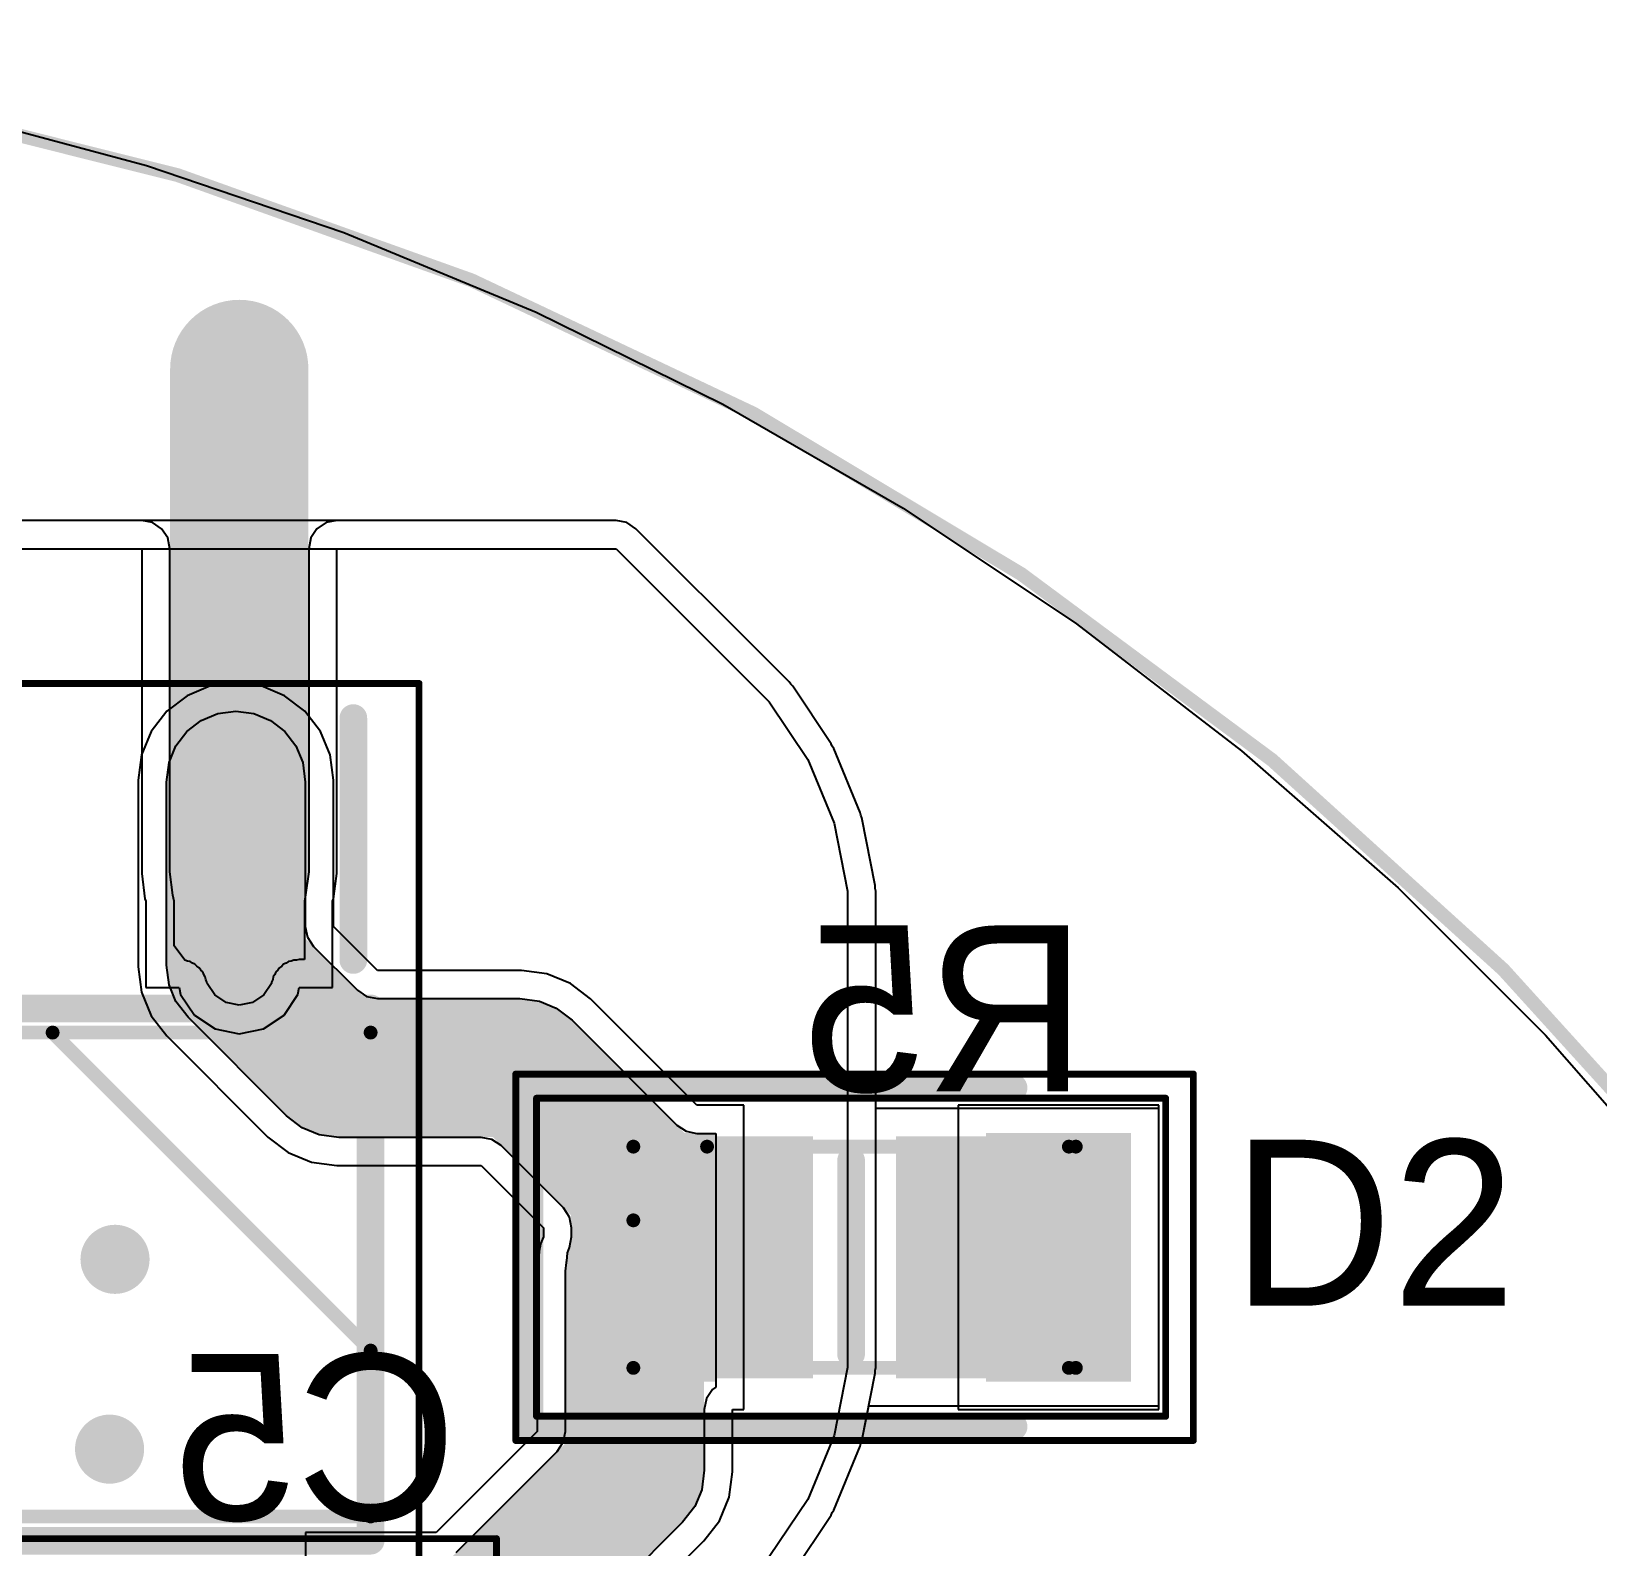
# Model space of a CAD drawing. Header units: millimetres. Extents: x 4.72 to 6.55, y 1.73 to 3.54.
# Drawn here: x 5.8601 to 6.3061, y 3.1115 to 3.543 of the extents above; entities that cross this region are included whole.
import ezdxf

# ---------------------------------------------------------------- set-up
doc = ezdxf.new("R2010")
doc.units = ezdxf.units.MM
doc.header["$MEASUREMENT"] = 0
for name, color, linetype in [('BottomLayer', 5, 'Continuous'), ('BottomOverlay', 54, 'Continuous'), ('BottomPaste', 16, 'Continuous'), ('BottomSolder', 6, 'Continuous'), ('ConnectLayer', 7, 'Continuous'), ('Mechanical1', 6, 'Continuous'), ('Mechanical15', 56, 'Continuous'), ('Mechanical20', 56, 'Continuous'), ('MultiLayer', 9, 'Continuous'), ('TopLayer', 1, 'Continuous'), ('TopOverlay', 2, 'Continuous'), ('TopPaste', 8, 'Continuous'), ('TopSolder', 216, 'Continuous'), ('ViaHoleLayer', 16, 'Continuous')]:
    doc.layers.add(name, color=color, linetype=linetype)

# ---------------------------------------------------------------- blocks, each defined once
blk = doc.blocks.new('SOT230P700X180_4N_19')
at = {"layer": 'Mechanical15', "const_width": 0.00394}
for points in [[(-0.0689, 0.0374), (0.02165, 0.12795)], [(-0.0689, -0.12795), (-0.0689, 0.12795)], [(0.0689, 0.12795), (-0.0689, 0.12795)], [(0.0689, -0.12795), (0.0689, 0.12795)], [(0.0689, -0.12795), (-0.0689, -0.12795)]]:
    blk.add_lwpolyline(points, dxfattribs=at)
at = {"layer": 'Mechanical15', "const_width": 0.00197}
for points in [[(-0.06988, 0.12795, 1), (-0.06791, 0.12795, 1)], [(-0.06988, 0.12795, 1), (-0.06791, 0.12795, 1)], [(0.02067, 0.12795, 1), (0.02264, 0.12795, 1)], [(0.06791, 0.12795, 1), (0.06988, 0.12795, 1)], [(0.06791, 0.12795, 1), (0.06988, 0.12795, 1)], [(-0.06988, 0.0374, 1), (-0.06791, 0.0374, 1)], [(-0.06988, -0.12795, 1), (-0.06791, -0.12795, 1)], [(-0.06988, -0.12795, 1), (-0.06791, -0.12795, 1)], [(0.06791, -0.12795, 1), (0.06988, -0.12795, 1)], [(0.06791, -0.12795, 1), (0.06988, -0.12795, 1)]]:
    blk.add_lwpolyline(points, format="xyb", close=True, dxfattribs=at)
at = {"layer": 'Mechanical20', "const_width": 0.00197}
for points in [[(-0.16831, -0.14173), (-0.16831, 0.14173)], [(0.16831, 0.14173), (-0.16831, 0.14173)], [(0.16831, -0.14173), (0.16831, 0.14173)], [(0.16831, -0.14173), (-0.16831, -0.14173)]]:
    blk.add_lwpolyline(points, dxfattribs=at)
at = {"layer": 'Mechanical20', "const_width": 0.000984}
for points in [[(-0.1688, 0.14173, 1), (-0.16781, 0.14173, 1)], [(-0.1688, 0.14173, 1), (-0.16781, 0.14173, 1)], [(0.16781, 0.14173, 1), (0.1688, 0.14173, 1)], [(0.16781, 0.14173, 1), (0.1688, 0.14173, 1)], [(-0.1688, -0.14173, 1), (-0.16781, -0.14173, 1)], [(-0.1688, -0.14173, 1), (-0.16781, -0.14173, 1)], [(0.16781, -0.14173, 1), (0.1688, -0.14173, 1)], [(0.16781, -0.14173, 1), (0.1688, -0.14173, 1)]]:
    blk.add_lwpolyline(points, format="xyb", close=True, dxfattribs=at)
at = {"layer": 'TopLayer'}
for points in [[(-0.15846, 0.07185), (-0.08957, 0.07185), (-0.15846, 0.10925), (-0.08957, 0.10925)], [(0.15846, -0.06299), (0.15846, 0.06299), (0.08957, -0.06299), (0.08957, 0.06299)], [(-0.15846, -0.0187), (-0.08957, -0.0187), (-0.15846, 0.0187), (-0.08957, 0.0187)], [(-0.15846, -0.10925), (-0.08957, -0.10925), (-0.15846, -0.07185), (-0.08957, -0.07185)]]:
    blk.add_solid(points, dxfattribs=at)
at = {"layer": 'TopOverlay', "const_width": 0.00787}
for points in [[(-0.07579, -0.12795), (-0.07579, 0.12795)], [(0.07579, 0.12795), (-0.07579, 0.12795)], [(0.07579, -0.12795), (0.07579, 0.12795)], [(-0.08957, 0.12303), (-0.15846, 0.12303)], [(0.07579, -0.12795), (-0.07579, -0.12795)]]:
    blk.add_lwpolyline(points, dxfattribs=at)
at = {"layer": 'TopOverlay', "const_width": 0.00394}
for points in [[(-0.07776, 0.12795, 1), (-0.07382, 0.12795, 1)], [(-0.07776, 0.12795, 1), (-0.07382, 0.12795, 1)], [(0.07382, 0.12795, 1), (0.07776, 0.12795, 1)], [(0.07382, 0.12795, 1), (0.07776, 0.12795, 1)], [(-0.16043, 0.12303, 1), (-0.1565, 0.12303, 1)], [(-0.09154, 0.12303, 1), (-0.0876, 0.12303, 1)], [(-0.07776, -0.12795, 1), (-0.07382, -0.12795, 1)], [(-0.07776, -0.12795, 1), (-0.07382, -0.12795, 1)], [(0.07382, -0.12795, 1), (0.07776, -0.12795, 1)], [(0.07382, -0.12795, 1), (0.07776, -0.12795, 1)]]:
    blk.add_lwpolyline(points, format="xyb", close=True, dxfattribs=at)
at = {"layer": 'TopPaste'}
for points in [[(-0.15846, 0.07185), (-0.08957, 0.07185), (-0.15846, 0.10925), (-0.08957, 0.10925)], [(0.15846, -0.06299), (0.15846, 0.06299), (0.08957, -0.06299), (0.08957, 0.06299)], [(-0.15846, -0.0187), (-0.08957, -0.0187), (-0.15846, 0.0187), (-0.08957, 0.0187)], [(-0.15846, -0.10925), (-0.08957, -0.10925), (-0.15846, -0.07185), (-0.08957, -0.07185)]]:
    blk.add_solid(points, dxfattribs=at)
at = {"layer": 'TopSolder'}
for points in [[(-0.15846, 0.07185), (-0.08957, 0.07185), (-0.15846, 0.10925), (-0.08957, 0.10925)], [(0.15846, -0.06299), (0.15846, 0.06299), (0.08957, -0.06299), (0.08957, 0.06299)], [(-0.15846, -0.0187), (-0.08957, -0.0187), (-0.15846, 0.0187), (-0.08957, 0.0187)], [(-0.15846, -0.10925), (-0.08957, -0.10925), (-0.15846, -0.07185), (-0.08957, -0.07185)]]:
    blk.add_solid(points, dxfattribs=at)
blk = doc.blocks.new('RESC3216X60N_B_26')
at = {"layer": 'BottomLayer'}
for points in [[(-0.07972, 0.03543), (-0.07972, -0.03543), (-0.03839, 0.03543), (-0.03839, -0.03543)], [(0.03839, 0.03543), (0.03839, -0.03543), (0.07972, 0.03543), (0.07972, -0.03543)]]:
    blk.add_solid(points, dxfattribs=at)
at = {"layer": 'BottomOverlay', "const_width": 0.00787}
blk.add_lwpolyline([(0, 0.02756), (0, -0.02756)], dxfattribs=at)
at = {"layer": 'BottomOverlay', "const_width": 0.00394}
for points in [[(-0.00197, 0.02756, 1), (0.00197, 0.02756, 1)], [(-0.00197, -0.02756, 1), (0.00197, -0.02756, 1)]]:
    blk.add_lwpolyline(points, format="xyb", close=True, dxfattribs=at)
at = {"layer": 'BottomPaste'}
for points in [[(-0.07972, 0.03543), (-0.07972, -0.03543), (-0.03839, 0.03543), (-0.03839, -0.03543)], [(0.03839, 0.03543), (0.03839, -0.03543), (0.07972, 0.03543), (0.07972, -0.03543)]]:
    blk.add_solid(points, dxfattribs=at)
at = {"layer": 'BottomSolder'}
for points in [[(-0.07972, 0.03543), (-0.07972, -0.03543), (-0.03839, 0.03543), (-0.03839, -0.03543)], [(0.03839, 0.03543), (0.03839, -0.03543), (0.07972, 0.03543), (0.07972, -0.03543)]]:
    blk.add_solid(points, dxfattribs=at)
at = {"layer": 'Mechanical15', "const_width": 0.00394}
for points in [[(0.06201, 0.0315), (-0.06201, 0.0315)], [(-0.06201, 0.0315), (-0.06201, -0.0315)], [(0.06201, 0.0315), (0.06201, -0.0315)], [(0.06201, -0.0315), (-0.06201, -0.0315)]]:
    blk.add_lwpolyline(points, dxfattribs=at)
at = {"layer": 'Mechanical15', "const_width": 0.00197}
for points in [[(-0.06299, 0.0315, 1), (-0.06102, 0.0315, 1)], [(-0.06299, 0.0315, 1), (-0.06102, 0.0315, 1)], [(0.06102, 0.0315, 1), (0.06299, 0.0315, 1)], [(0.06102, 0.0315, 1), (0.06299, 0.0315, 1)], [(-0.06299, -0.0315, 1), (-0.06102, -0.0315, 1)], [(-0.06299, -0.0315, 1), (-0.06102, -0.0315, 1)], [(0.06102, -0.0315, 1), (0.06299, -0.0315, 1)], [(0.06102, -0.0315, 1), (0.06299, -0.0315, 1)]]:
    blk.add_lwpolyline(points, format="xyb", close=True, dxfattribs=at)
at = {"layer": 'Mechanical20', "const_width": 0.00197}
for points in [[(0.08957, 0.04528), (-0.08957, 0.04528)], [(-0.08957, 0.04528), (-0.08957, -0.04528)], [(0.08957, 0.04528), (0.08957, -0.04528)], [(0.08957, -0.04528), (-0.08957, -0.04528)]]:
    blk.add_lwpolyline(points, dxfattribs=at)
at = {"layer": 'Mechanical20', "const_width": 0.000984}
for points in [[(-0.09006, 0.04528, 1), (-0.08907, 0.04528, 1)], [(-0.09006, 0.04528, 1), (-0.08907, 0.04528, 1)], [(0.08907, 0.04528, 1), (0.09006, 0.04528, 1)], [(0.08907, 0.04528, 1), (0.09006, 0.04528, 1)], [(-0.09006, -0.04528, 1), (-0.08907, -0.04528, 1)], [(-0.09006, -0.04528, 1), (-0.08907, -0.04528, 1)], [(0.08907, -0.04528, 1), (0.09006, -0.04528, 1)], [(0.08907, -0.04528, 1), (0.09006, -0.04528, 1)]]:
    blk.add_lwpolyline(points, format="xyb", close=True, dxfattribs=at)
blk = doc.blocks.new('LEDC3216X120NGRN_37')
at = {"layer": 'Mechanical15', "const_width": 0.00394}
for points in [[(-0.06299, 0.01051), (-0.04201, 0.0315)], [(-0.06299, -0.0315), (-0.06299, 0.0315)], [(-0.06299, 0.0315), (0.06299, 0.0315)], [(0.06299, -0.0315), (0.06299, 0.0315)], [(-0.06299, -0.0315), (0.06299, -0.0315)]]:
    blk.add_lwpolyline(points, dxfattribs=at)
at = {"layer": 'Mechanical15', "const_width": 0.00197}
for points in [[(-0.06398, 0.0315, 1), (-0.06201, 0.0315, 1)], [(-0.06398, 0.0315, 1), (-0.06201, 0.0315, 1)], [(-0.04299, 0.0315, 1), (-0.04102, 0.0315, 1)], [(0.06201, 0.0315, 1), (0.06398, 0.0315, 1)], [(0.06201, 0.0315, 1), (0.06398, 0.0315, 1)], [(-0.06398, 0.01051, 1), (-0.06201, 0.01051, 1)], [(-0.06398, -0.0315, 1), (-0.06201, -0.0315, 1)], [(-0.06398, -0.0315, 1), (-0.06201, -0.0315, 1)], [(0.06201, -0.0315, 1), (0.06398, -0.0315, 1)], [(0.06201, -0.0315, 1), (0.06398, -0.0315, 1)]]:
    blk.add_lwpolyline(points, format="xyb", close=True, dxfattribs=at)
at = {"layer": 'Mechanical20', "const_width": 0.00197}
for points in [[(-0.09646, -0.05217), (-0.09646, 0.05217)], [(-0.09646, 0.05217), (0.09646, 0.05217)], [(0.09646, -0.05217), (0.09646, 0.05217)], [(-0.09646, -0.05217), (0.09646, -0.05217)]]:
    blk.add_lwpolyline(points, dxfattribs=at)
at = {"layer": 'Mechanical20', "const_width": 0.000984}
for points in [[(-0.09695, 0.05217, 1), (-0.09596, 0.05217, 1)], [(-0.09695, 0.05217, 1), (-0.09596, 0.05217, 1)], [(0.09596, 0.05217, 1), (0.09695, 0.05217, 1)], [(0.09596, 0.05217, 1), (0.09695, 0.05217, 1)], [(-0.09695, -0.05217, 1), (-0.09596, -0.05217, 1)], [(-0.09695, -0.05217, 1), (-0.09596, -0.05217, 1)], [(0.09596, -0.05217, 1), (0.09695, -0.05217, 1)], [(0.09596, -0.05217, 1), (0.09695, -0.05217, 1)]]:
    blk.add_lwpolyline(points, format="xyb", close=True, dxfattribs=at)
at = {"layer": 'TopLayer'}
for points in [[(-0.01181, -0.03445), (-0.01181, 0.03445), (-0.07874, -0.03445), (-0.07874, 0.03445)], [(0.07874, -0.03445), (0.07874, 0.03445), (0.01181, -0.03445), (0.01181, 0.03445)]]:
    blk.add_solid(points, dxfattribs=at)
at = {"layer": 'TopOverlay', "const_width": 0.00787}
for points in [[(-0.09252, -0.04823), (-0.09252, 0.04823)], [(-0.09252, 0.04823), (0.04528, 0.04823)], [(-0.09252, -0.04823), (0.04528, -0.04823)]]:
    blk.add_lwpolyline(points, dxfattribs=at)
at = {"layer": 'TopOverlay', "const_width": 0.00394}
for points in [[(-0.09449, 0.04823, 1), (-0.09055, 0.04823, 1)], [(-0.09449, 0.04823, 1), (-0.09055, 0.04823, 1)], [(0.04331, 0.04823, 1), (0.04724, 0.04823, 1)], [(-0.09449, -0.04823, 1), (-0.09055, -0.04823, 1)], [(-0.09449, -0.04823, 1), (-0.09055, -0.04823, 1)], [(0.04331, -0.04823, 1), (0.04724, -0.04823, 1)]]:
    blk.add_lwpolyline(points, format="xyb", close=True, dxfattribs=at)
at = {"layer": 'TopPaste'}
for points in [[(-0.01181, -0.03445), (-0.01181, 0.03445), (-0.07874, -0.03445), (-0.07874, 0.03445)], [(0.07874, -0.03445), (0.07874, 0.03445), (0.01181, -0.03445), (0.01181, 0.03445)]]:
    blk.add_solid(points, dxfattribs=at)
at = {"layer": 'TopSolder'}
for points in [[(-0.01181, -0.03445), (-0.01181, 0.03445), (-0.07874, -0.03445), (-0.07874, 0.03445)], [(0.07874, -0.03445), (0.07874, 0.03445), (0.01181, -0.03445), (0.01181, 0.03445)]]:
    blk.add_solid(points, dxfattribs=at)
blk = doc.blocks.new('CAPC3216X170N_B_44')
at = {"layer": 'BottomLayer'}
for points in [[(-0.07618, 0.03681), (-0.07618, -0.03681), (-0.03563, 0.03681), (-0.03563, -0.03681)], [(0.03563, 0.03681), (0.03563, -0.03681), (0.07618, 0.03681), (0.07618, -0.03681)]]:
    blk.add_solid(points, dxfattribs=at)
at = {"layer": 'BottomOverlay', "const_width": 0.00787}
blk.add_lwpolyline([(0, -0.02756), (0, 0.02756)], dxfattribs=at)
at = {"layer": 'BottomOverlay', "const_width": 0.00394}
for points in [[(-0.00197, 0.02756, 1), (0.00197, 0.02756, 1)], [(-0.00197, -0.02756, 1), (0.00197, -0.02756, 1)]]:
    blk.add_lwpolyline(points, format="xyb", close=True, dxfattribs=at)
at = {"layer": 'BottomPaste'}
for points in [[(-0.07618, 0.03681), (-0.07618, -0.03681), (-0.03563, 0.03681), (-0.03563, -0.03681)], [(0.03563, 0.03681), (0.03563, -0.03681), (0.07618, 0.03681), (0.07618, -0.03681)]]:
    blk.add_solid(points, dxfattribs=at)
at = {"layer": 'BottomSolder'}
for points in [[(-0.07618, 0.03681), (-0.07618, -0.03681), (-0.03563, 0.03681), (-0.03563, -0.03681)], [(0.03563, 0.03681), (0.03563, -0.03681), (0.07618, 0.03681), (0.07618, -0.03681)]]:
    blk.add_solid(points, dxfattribs=at)
at = {"layer": 'Mechanical15', "const_width": 0.00394}
for points in [[(-0.06299, 0.0315), (0.06299, 0.0315)], [(-0.06299, -0.0315), (-0.06299, 0.0315)], [(0.06299, -0.0315), (0.06299, 0.0315)], [(-0.06299, -0.0315), (0.06299, -0.0315)]]:
    blk.add_lwpolyline(points, dxfattribs=at)
at = {"layer": 'Mechanical15', "const_width": 0.00197}
for points in [[(-0.06398, 0.0315, 1), (-0.06201, 0.0315, 1)], [(-0.06398, 0.0315, 1), (-0.06201, 0.0315, 1)], [(0.06201, 0.0315, 1), (0.06398, 0.0315, 1)], [(0.06201, 0.0315, 1), (0.06398, 0.0315, 1)], [(-0.06398, -0.0315, 1), (-0.06201, -0.0315, 1)], [(-0.06398, -0.0315, 1), (-0.06201, -0.0315, 1)], [(0.06201, -0.0315, 1), (0.06398, -0.0315, 1)], [(0.06201, -0.0315, 1), (0.06398, -0.0315, 1)]]:
    blk.add_lwpolyline(points, format="xyb", close=True, dxfattribs=at)
at = {"layer": 'Mechanical20', "const_width": 0.00197}
for points in [[(-0.08209, 0.04291), (0.08209, 0.04291)], [(-0.08209, -0.04291), (-0.08209, 0.04291)], [(0.08209, -0.04291), (0.08209, 0.04291)], [(-0.08209, -0.04291), (0.08209, -0.04291)]]:
    blk.add_lwpolyline(points, dxfattribs=at)
at = {"layer": 'Mechanical20', "const_width": 0.000984}
for points in [[(-0.08258, 0.04291, 1), (-0.08159, 0.04291, 1)], [(-0.08258, 0.04291, 1), (-0.08159, 0.04291, 1)], [(0.08159, 0.04291, 1), (0.08258, 0.04291, 1)], [(0.08159, 0.04291, 1), (0.08258, 0.04291, 1)], [(-0.08258, -0.04291, 1), (-0.08159, -0.04291, 1)], [(-0.08258, -0.04291, 1), (-0.08159, -0.04291, 1)], [(0.08159, -0.04291, 1), (0.08258, -0.04291, 1)], [(0.08159, -0.04291, 1), (0.08258, -0.04291, 1)]]:
    blk.add_lwpolyline(points, format="xyb", close=True, dxfattribs=at)

msp = doc.modelspace()

# ---------------------------------------------------------------- linework, layer by layer
at = {"layer": 'BottomLayer'}
for points, const_width in [([(5.91339, 3.42913, 1), (5.92323, 3.42913, 1)], 0.00984), ([(5.90846, 3.32972, 1), (5.92815, 3.32972, 1)], 0.01969), ([(5.91339, 3.32972, 1), (5.92323, 3.32972, 1)], 0.00984), ([(5.90846, 3.27657, 1), (5.92815, 3.27657, 1)], 0.01969), ([(5.90846, 3.27657, 1), (5.92815, 3.27657, 1)], 0.01969), ([(5.90945, 3.27559, 1), (5.92913, 3.27559, 1)], 0.01969), ([(5.90945, 3.27559, 1), (5.92913, 3.27559, 1)], 0.01969), ([(5.91437, 3.27559, 1), (5.92421, 3.27559, 1)], 0.00984), ([(5.93724, 3.2478, 1), (5.95693, 3.2478, 1)], 0.01969), ([(5.93724, 3.2478, 1), (5.95693, 3.2478, 1)], 0.01969), ([(5.98983, 3.2478, 1), (6.00952, 3.2478, 1)], 0.01969), ([(5.98983, 3.2478, 1), (6.00952, 3.2478, 1)], 0.01969), ([(6.02461, 3.21302, 1), (6.04429, 3.21302, 1)], 0.01969), ([(6.02461, 3.21302, 1), (6.04429, 3.21302, 1)], 0.01969), ([(6.02461, 3.1939, 1), (6.04429, 3.1939, 1)], 0.01969), ([(6.02491, 3.19362, 1), (6.0446, 3.19362, 1)], 0.01969), ([(6.02208, 3.1905, 1), (6.04176, 3.1905, 1)], 0.01969), ([(6.02208, 3.1905, 1), (6.04176, 3.1905, 1)], 0.01969), ([(5.87899, 3.19331, 1), (5.88883, 3.19331, 1)], 0.00984), ([(6.14173, 3.1939, 1), (6.15157, 3.1939, 1)], 0.00984), ([(5.87744, 3.13926, 1), (5.88728, 3.13926, 1)], 0.00984), ([(6.02208, 3.13279, 1), (6.04176, 3.13279, 1)], 0.01969), ([(6.02208, 3.13279, 1), (6.04176, 3.13279, 1)], 0.01969)]:
    msp.add_lwpolyline(points, format="xyb", close=True, dxfattribs=dict(at, const_width=const_width))
at = {"layer": 'BottomLayer', "const_width": 0.03937}
for points in [[(5.91831, 3.27657), (5.91831, 3.32972)], [(5.91831, 3.27657), (5.91929, 3.27559)], [(5.91929, 3.27559), (5.94709, 3.2478)], [(5.94709, 3.2478), (5.99968, 3.2478)], [(5.99968, 3.2478), (6.03445, 3.21302)], [(6.03445, 3.1939), (6.03445, 3.21302)], [(6.03192, 3.1905), (6.03476, 3.19362)], [(6.03192, 3.13279), (6.03192, 3.1905)], [(5.97, 3.07087), (6.03192, 3.13279)]]:
    msp.add_lwpolyline(points, dxfattribs=at)
at = {"layer": 'ConnectLayer'}
for p, q in [((5.83565, 3.52012), (5.89292, 3.50478)), ((5.83565, 3.52012), (5.89292, 3.50478)), ((5.89292, 3.50478), (5.94906, 3.48572)), ((5.89292, 3.50478), (5.94906, 3.48572)), ((5.94906, 3.48572), (6.00383, 3.46304)), ((5.94906, 3.48572), (6.00383, 3.46304)), ((6.00383, 3.46304), (6.05701, 3.43681)), ((6.00383, 3.46304), (6.05701, 3.43681)), ((6.05701, 3.43681), (6.10835, 3.40717)), ((6.05701, 3.43681), (6.10835, 3.40717)), ((5.8915, 3.4037), (5.79622, 3.4037)), ((6.02657, 3.4037), (5.79622, 3.4037)), ((5.89457, 3.40309), (5.8915, 3.4037)), ((5.89717, 3.40135), (5.89457, 3.40309)), ((5.94402, 3.40309), (5.94141, 3.40135)), ((5.94709, 3.4037), (5.94402, 3.40309)), ((6.02657, 3.4037), (5.94709, 3.4037)), ((6.02965, 3.40309), (6.02657, 3.4037)), ((6.02965, 3.40309), (6.02657, 3.4037)), ((6.03225, 3.40135), (6.02965, 3.40309)), ((6.03225, 3.40135), (6.02965, 3.40309)), ((6.10835, 3.40717), (6.15764, 3.37423)), ((6.10835, 3.40717), (6.15764, 3.37423)), ((5.89891, 3.39874), (5.89717, 3.40135)), ((5.89952, 3.39567), (5.89891, 3.39874)), ((5.93967, 3.39874), (5.93906, 3.39567)), ((5.94141, 3.40135), (5.93967, 3.39874)), ((6.06891, 3.36469), (6.03225, 3.40135)), ((6.03225, 3.40135), (6.03225, 3.40135)), ((6.06891, 3.36469), (6.03225, 3.40135)), ((6.03225, 3.40135), (6.03225, 3.40135)), ((5.72744, 3.39567), (6.02657, 3.39567)), ((5.76598, 3.39567), (5.8915, 3.39567)), ((5.8915, 3.39567), (5.8915, 3.30315)), ((5.89952, 3.30368), (5.89952, 3.39567)), ((5.93906, 3.39567), (5.93906, 3.30368)), ((5.94709, 3.30315), (5.94709, 3.39567)), ((5.94709, 3.39567), (6.02657, 3.39567)), ((6.02657, 3.39567), (6.06323, 3.35901)), ((6.02657, 3.39567), (6.06323, 3.35901)), ((6.15764, 3.37423), (6.20468, 3.33814)), ((6.15764, 3.37423), (6.20468, 3.33814)), ((6.07587, 3.35773), (6.06891, 3.36469)), ((6.06891, 3.36469), (6.06891, 3.36469)), ((6.07587, 3.35773), (6.06891, 3.36469)), ((6.06891, 3.36469), (6.06891, 3.36469)), ((6.06323, 3.35901), (6.07019, 3.35205)), ((6.06323, 3.35901), (6.07019, 3.35205)), ((5.91111, 3.35657), (5.90441, 3.3538)), ((5.91831, 3.35752), (5.91111, 3.35657)), ((5.9255, 3.35657), (5.91831, 3.35752)), ((5.93221, 3.3538), (5.9255, 3.35657)), ((6.07631, 3.35707), (6.07587, 3.35773)), ((6.07631, 3.35707), (6.07587, 3.35773)), ((6.07687, 3.35651), (6.07631, 3.35707)), ((6.07687, 3.35651), (6.07631, 3.35707)), ((6.08781, 3.34013), (6.07687, 3.35651)), ((6.08781, 3.34013), (6.07687, 3.35651)), ((5.90441, 3.3538), (5.89865, 3.34938)), ((5.93796, 3.34938), (5.93221, 3.3538)), ((6.07019, 3.35205), (6.08114, 3.33567)), ((6.07019, 3.35205), (6.08114, 3.33567)), ((5.89865, 3.34938), (5.89423, 3.34362)), ((5.90438, 3.34365), (5.90846, 3.34678)), ((5.90846, 3.34678), (5.91321, 3.34875)), ((5.91321, 3.34875), (5.91831, 3.34942)), ((5.91831, 3.34942), (5.92341, 3.34875)), ((5.92341, 3.34875), (5.92816, 3.34678)), ((5.92816, 3.34678), (5.93224, 3.34365)), ((5.94238, 3.34362), (5.93796, 3.34938)), ((5.89423, 3.34362), (5.89146, 3.33692)), ((5.90125, 3.33957), (5.90438, 3.34365)), ((5.93224, 3.34365), (5.93537, 3.33957)), ((5.94516, 3.33692), (5.94238, 3.34362)), ((5.89146, 3.33692), (5.89051, 3.32972)), ((5.89928, 3.33482), (5.90125, 3.33957)), ((5.93537, 3.33957), (5.93734, 3.33482)), ((5.9461, 3.32972), (5.94516, 3.33692)), ((6.08812, 3.3394), (6.08781, 3.34013)), ((6.08812, 3.3394), (6.08781, 3.34013)), ((6.08856, 3.33874), (6.08812, 3.3394)), ((6.08856, 3.33874), (6.08812, 3.3394)), ((6.09609, 3.32054), (6.08856, 3.33874)), ((6.09609, 3.32054), (6.08856, 3.33874)), ((6.20468, 3.33814), (6.24925, 3.29905)), ((6.20468, 3.33814), (6.24925, 3.29905)), ((5.89854, 3.3292), (5.89928, 3.33482)), ((5.93734, 3.33482), (5.93808, 3.3292)), ((6.08114, 3.33567), (6.08868, 3.31747)), ((6.08114, 3.33567), (6.08868, 3.31747)), ((5.89051, 3.32972), (5.89051, 3.27657)), ((5.89854, 3.2771), (5.89854, 3.3292)), ((5.93808, 3.3292), (5.93808, 3.28809)), ((5.9461, 3.28809), (5.9461, 3.32972)), ((6.09625, 3.31977), (6.09609, 3.32054)), ((6.09625, 3.31977), (6.09609, 3.32054)), ((6.09655, 3.31904), (6.09625, 3.31977)), ((6.09655, 3.31904), (6.09625, 3.31977)), ((6.10039, 3.29972), (6.09655, 3.31904)), ((6.10039, 3.29972), (6.09655, 3.31904)), ((6.08868, 3.31747), (6.09252, 3.29815)), ((6.08868, 3.31747), (6.09252, 3.29815)), ((5.8915, 3.30315), (5.89244, 3.29596)), ((5.9004, 3.29704), (5.89952, 3.30368)), ((5.93906, 3.30368), (5.93819, 3.29706)), ((5.94614, 3.29596), (5.94709, 3.30315)), ((5.89244, 3.29596), (5.89272, 3.29529)), ((5.90074, 3.29529), (5.9004, 3.29704)), ((5.93819, 3.29706), (5.93784, 3.29529)), ((5.94587, 3.29529), (5.94614, 3.29596)), ((6.09252, 3.29815), (6.09252, 3.2883)), ((6.09252, 3.29815), (6.09252, 3.2883)), ((6.10039, 3.29893), (6.10039, 3.29972)), ((6.10039, 3.29893), (6.10039, 3.29972)), ((6.10055, 3.29815), (6.10039, 3.29893)), ((6.10055, 3.29815), (6.10039, 3.29893)), ((6.10055, 3.23622), (6.10055, 3.29815)), ((6.10055, 3.2883), (6.10055, 3.29815)), ((6.24925, 3.29905), (6.29118, 3.25713)), ((6.24925, 3.29905), (6.29118, 3.25713)), ((5.89272, 3.29529), (5.89272, 3.27067)), ((5.90074, 3.28262), (5.90074, 3.29529)), ((5.93784, 3.29529), (5.93784, 3.2787)), ((5.94587, 3.27067), (5.94587, 3.29529)), ((5.93808, 3.28809), (5.93808, 3.28809)), ((5.93808, 3.28809), (5.93869, 3.28502)), ((5.9586, 3.27559), (5.9461, 3.28809)), ((6.09252, 3.2883), (6.09252, 3.17233)), ((6.09252, 3.2883), (6.09252, 3.17233)), ((6.10055, 3.17233), (6.10055, 3.2883)), ((5.90377, 3.27854), (5.90074, 3.28262)), ((5.93869, 3.28502), (5.94043, 3.28241)), ((5.9045, 3.27824), (5.90377, 3.27854)), ((5.90528, 3.27809), (5.9045, 3.27824)), ((5.90594, 3.27765), (5.90528, 3.27809)), ((5.9333, 3.27809), (5.93265, 3.27765)), ((5.93408, 3.27824), (5.9333, 3.27809)), ((5.93481, 3.27854), (5.93408, 3.27824)), ((5.9356, 3.27854), (5.93481, 3.27854)), ((5.93638, 3.2787), (5.9356, 3.27854)), ((5.93784, 3.2787), (5.93638, 3.2787)), ((5.94043, 3.28241), (5.94043, 3.28241)), ((5.94043, 3.28241), (5.95292, 3.26992)), ((5.89051, 3.27657), (5.89146, 3.26938)), ((5.89928, 3.27148), (5.89854, 3.2771)), ((5.90667, 3.27734), (5.90594, 3.27765)), ((5.90723, 3.27679), (5.90667, 3.27734)), ((5.90788, 3.27635), (5.90723, 3.27679)), ((5.90832, 3.27569), (5.90788, 3.27635)), ((5.90888, 3.27513), (5.90832, 3.27569)), ((5.90918, 3.2744), (5.90888, 3.27513)), ((5.90962, 3.27374), (5.90918, 3.2744)), ((5.90978, 3.27297), (5.90962, 3.27374)), ((5.92896, 3.27374), (5.9288, 3.27297)), ((5.9294, 3.2744), (5.92896, 3.27374)), ((5.9297, 3.27513), (5.9294, 3.2744)), ((5.93026, 3.27569), (5.9297, 3.27513)), ((5.9307, 3.27635), (5.93026, 3.27569)), ((5.93136, 3.27679), (5.9307, 3.27635)), ((5.93192, 3.27734), (5.93136, 3.27679)), ((5.93265, 3.27765), (5.93192, 3.27734)), ((5.99968, 3.27559), (5.9586, 3.27559)), ((6.00687, 3.27464), (5.99968, 3.27559)), ((6.01358, 3.27187), (6.00687, 3.27464)), ((5.89146, 3.26938), (5.89423, 3.26268)), ((5.89272, 3.27067), (5.90221, 3.27067)), ((5.90125, 3.26673), (5.89928, 3.27148)), ((5.90221, 3.27067), (5.9026, 3.26868)), ((5.91008, 3.27224), (5.90978, 3.27297)), ((5.91017, 3.27181), (5.91008, 3.27224)), ((5.91231, 3.26861), (5.91017, 3.27181)), ((5.92842, 3.27181), (5.92628, 3.26861)), ((5.9285, 3.27224), (5.92842, 3.27181)), ((5.9288, 3.27297), (5.9285, 3.27224)), ((5.93598, 3.26868), (5.93638, 3.27067)), ((5.93638, 3.27067), (5.94587, 3.27067)), ((5.95292, 3.26992), (5.95553, 3.26817)), ((6.01933, 3.26745), (6.01358, 3.27187)), ((5.9047, 3.26222), (5.90125, 3.26673)), ((5.9026, 3.26868), (5.90652, 3.26282)), ((5.91551, 3.26646), (5.91231, 3.26861)), ((5.91929, 3.26571), (5.91551, 3.26646)), ((5.92307, 3.26646), (5.91929, 3.26571)), ((5.92628, 3.26861), (5.92307, 3.26646)), ((5.93206, 3.26282), (5.93598, 3.26868)), ((5.95553, 3.26817), (5.9586, 3.26756)), ((5.9586, 3.26756), (5.99915, 3.26756)), ((5.99915, 3.26756), (6.00478, 3.26682)), ((6.00478, 3.26682), (6.00953, 3.26486)), ((6.00953, 3.26486), (6.01403, 3.2614)), ((6.04958, 3.2372), (6.01933, 3.26745)), ((5.89423, 3.26268), (5.89865, 3.25692)), ((5.93274, 3.23419), (5.9047, 3.26222)), ((5.90652, 3.26282), (5.91238, 3.2589)), ((5.9262, 3.2589), (5.93206, 3.26282)), ((6.01403, 3.2614), (6.0439, 3.23153)), ((5.89865, 3.25692), (5.92743, 3.22814)), ((5.91238, 3.2589), (5.91929, 3.25753)), ((5.91929, 3.25753), (5.9262, 3.2589)), ((6.29118, 3.25713), (6.33027, 3.21255)), ((6.29118, 3.25713), (6.33027, 3.21255)), ((5.93724, 3.23074), (5.93274, 3.23419)), ((6.06299, 3.2372), (6.04958, 3.2372)), ((6.06299, 3.15059), (6.06299, 3.2372)), ((6.1811, 3.23622), (6.10055, 3.23622)), ((6.1811, 3.2372), (6.12402, 3.2372)), ((6.12402, 3.2372), (6.12402, 3.15059)), ((6.1811, 3.15059), (6.1811, 3.2372)), ((6.1811, 3.15157), (6.1811, 3.23622)), ((5.94199, 3.22877), (5.93724, 3.23074)), ((6.0439, 3.23153), (6.04651, 3.22979)), ((6.04651, 3.22979), (6.04958, 3.22918)), ((6.04958, 3.22918), (6.05496, 3.22918)), ((6.05496, 3.22918), (6.05496, 3.15688)), ((5.92743, 3.22814), (5.93319, 3.22372)), ((5.94761, 3.22803), (5.94199, 3.22877)), ((5.98816, 3.22803), (5.94761, 3.22803)), ((5.99124, 3.22742), (5.98816, 3.22803)), ((5.99384, 3.22568), (5.99124, 3.22742)), ((6.01158, 3.20793), (5.99384, 3.22568)), ((5.93319, 3.22372), (5.93989, 3.22095)), ((5.93989, 3.22095), (5.94709, 3.22)), ((5.94709, 3.22), (5.98816, 3.22)), ((5.98816, 3.22), (6.00591, 3.20226)), ((6.01332, 3.20533), (6.01158, 3.20793)), ((6.01393, 3.20226), (6.01332, 3.20533)), ((6.00591, 3.19971), (6.00507, 3.19769)), ((6.00591, 3.20226), (6.00591, 3.19971)), ((6.01332, 3.19664), (6.01393, 3.19971)), ((6.01393, 3.19971), (6.01393, 3.20226)), ((6.00451, 3.19345), (6.00412, 3.1905)), ((6.00476, 3.19641), (6.00451, 3.19345)), ((6.00498, 3.19703), (6.00476, 3.19641)), ((6.00507, 3.19769), (6.00498, 3.19703)), ((6.01251, 3.19278), (6.01271, 3.19516)), ((6.01271, 3.19516), (6.01332, 3.19664)), ((6.00412, 3.1905), (6.00412, 3.1443)), ((6.01215, 3.18997), (6.01247, 3.1924)), ((6.01215, 3.1443), (6.01215, 3.18997)), ((6.01246, 3.19259), (6.01251, 3.19278)), ((6.01247, 3.1924), (6.01246, 3.19259)), ((6.09252, 3.17233), (6.09252, 3.16248)), ((6.09252, 3.17233), (6.09252, 3.16248)), ((6.10055, 3.16248), (6.10055, 3.17233)), ((6.09252, 3.16248), (6.08868, 3.14316)), ((6.09252, 3.16248), (6.08868, 3.14316)), ((6.10039, 3.1617), (6.10055, 3.16248)), ((6.09655, 3.14159), (6.10039, 3.16091)), ((6.10039, 3.16091), (6.10039, 3.1617)), ((6.0523, 3.15366), (6.05169, 3.15059)), ((6.05404, 3.15627), (6.0523, 3.15366)), ((6.05496, 3.15688), (6.05404, 3.15627)), ((6.05169, 3.15059), (6.05169, 3.13331)), ((6.05972, 3.13279), (6.05972, 3.15059)), ((6.05972, 3.15059), (6.06299, 3.15059)), ((6.09655, 3.14159), (6.09854, 3.15157)), ((6.09854, 3.15157), (6.1811, 3.15157)), ((6.12402, 3.15059), (6.1811, 3.15059)), ((6.00412, 3.1443), (5.97537, 3.11555)), ((6.01154, 3.14123), (6.01215, 3.1443)), ((6.0098, 3.13862), (6.01154, 3.14123)), ((6.08868, 3.14316), (6.08114, 3.12496)), ((6.08868, 3.14316), (6.08114, 3.12496)), ((6.08856, 3.12189), (6.09609, 3.14009)), ((6.08856, 3.12189), (6.09609, 3.14009)), ((6.09609, 3.14009), (6.09625, 3.14086)), ((6.09609, 3.14009), (6.09625, 3.14086)), ((6.09625, 3.14086), (6.09655, 3.14159)), ((6.09625, 3.14086), (6.09655, 3.14159)), ((5.98105, 3.10987), (6.0098, 3.13862)), ((6.05169, 3.13331), (6.05095, 3.12769)), ((6.05877, 3.12559), (6.05972, 3.13279)), ((6.05095, 3.12769), (6.04898, 3.12294)), ((6.04898, 3.12294), (6.04553, 3.11844)), ((6.05599, 3.11889), (6.05877, 3.12559)), ((6.08114, 3.12496), (6.07019, 3.10858)), ((6.08114, 3.12496), (6.07019, 3.10858)), ((6.04553, 3.11844), (6.00042, 3.07333)), ((6.05158, 3.11313), (6.05599, 3.11889)), ((6.07687, 3.10412), (6.08781, 3.1205)), ((6.07687, 3.10412), (6.08781, 3.1205)), ((6.08781, 3.1205), (6.08812, 3.12123)), ((6.08781, 3.1205), (6.08812, 3.12123)), ((6.08812, 3.12123), (6.08856, 3.12189)), ((6.08812, 3.12123), (6.08856, 3.12189)), ((5.97537, 3.11555), (5.93819, 3.11555)), ((5.93819, 3.11555), (5.93819, 3.08158)), ((6.0061, 3.06766), (6.05158, 3.11313))]:
    msp.add_line(p, q, dxfattribs=at)
at = {"layer": 'Mechanical1', "const_width": 0.00394}
msp.add_lwpolyline([(6.54443, 2.63551, 1), (4.73341, 2.63551, 1)], format="xyb", close=True, dxfattribs=at)
at = {"layer": 'MultiLayer', "const_width": 0.00984}
for points in [[(5.91339, 3.42913, 1), (5.92323, 3.42913, 1)], [(5.91339, 3.32972, 1), (5.92323, 3.32972, 1)], [(5.91437, 3.27559, 1), (5.92421, 3.27559, 1)], [(5.87899, 3.19331, 1), (5.88883, 3.19331, 1)], [(6.14173, 3.1939, 1), (6.15157, 3.1939, 1)], [(5.87744, 3.13926, 1), (5.88728, 3.13926, 1)]]:
    msp.add_lwpolyline(points, format="xyb", close=True, dxfattribs=at)
at = {"layer": 'TopLayer', "const_width": 0.03937}
msp.add_lwpolyline([(5.91929, 3.30315), (5.91929, 3.44685)], dxfattribs=at)
at = {"layer": 'TopLayer'}
for points, const_width in [([(5.90945, 3.44685, 1), (5.92913, 3.44685, 1)], 0.01969), ([(5.91339, 3.42913, 1), (5.92323, 3.42913, 1)], 0.00984), ([(5.91339, 3.32972, 1), (5.92323, 3.32972, 1)], 0.00984), ([(5.90945, 3.30315, 1), (5.92913, 3.30315, 1)], 0.01969), ([(5.91437, 3.27559, 1), (5.92421, 3.27559, 1)], 0.00984), ([(5.87899, 3.19331, 1), (5.88883, 3.19331, 1)], 0.00984), ([(6.14173, 3.1939, 1), (6.15157, 3.1939, 1)], 0.00984), ([(5.87744, 3.13926, 1), (5.88728, 3.13926, 1)], 0.00984)]:
    msp.add_lwpolyline(points, format="xyb", close=True, dxfattribs=dict(at, const_width=const_width))
at = {"layer": 'ViaHoleLayer', "const_width": 0.00591}
for points in [[(5.91535, 3.42913, 1), (5.92126, 3.42913, 1)], [(5.91535, 3.32972, 1), (5.92126, 3.32972, 1)], [(5.91634, 3.27559, 1), (5.92224, 3.27559, 1)], [(5.88096, 3.19331, 1), (5.88687, 3.19331, 1)], [(6.1437, 3.1939, 1), (6.14961, 3.1939, 1)], [(5.87941, 3.13926, 1), (5.88532, 3.13926, 1)]]:
    msp.add_lwpolyline(points, format="xyb", close=True, dxfattribs=at)

# ---------------------------------------------------------------- block references
for name, p, rotation in [('SOT230P700X180_4N_19', (5.82874, 3.18898), 270), ('LEDC3216X120NGRN_37', (6.09449, 3.1939), 360), ('RESC3216X60N_B_26', (6.0935, 3.1939), 180), ('CAPC3216X170N_B_44', (5.91043, 3.07087), 360)]:
    msp.add_blockref(name, p, dxfattribs=dict(rotation=rotation))

# ---------------------------------------------------------------- texts
at = {"layer": 'BottomOverlay', "text_generation_flag": 2}
for s, p in [('R5', (6.16043, 3.24114)), ('C5', (5.9813, 3.11909))]:
    msp.add_text(s, height=0.047244, dxfattribs=at).set_placement(p)
at = {"layer": 'TopOverlay'}
msp.add_text('D2', height=0.047244, dxfattribs=at).set_placement((6.20197, 3.18012))

doc.saveas('drawing.dxf')
